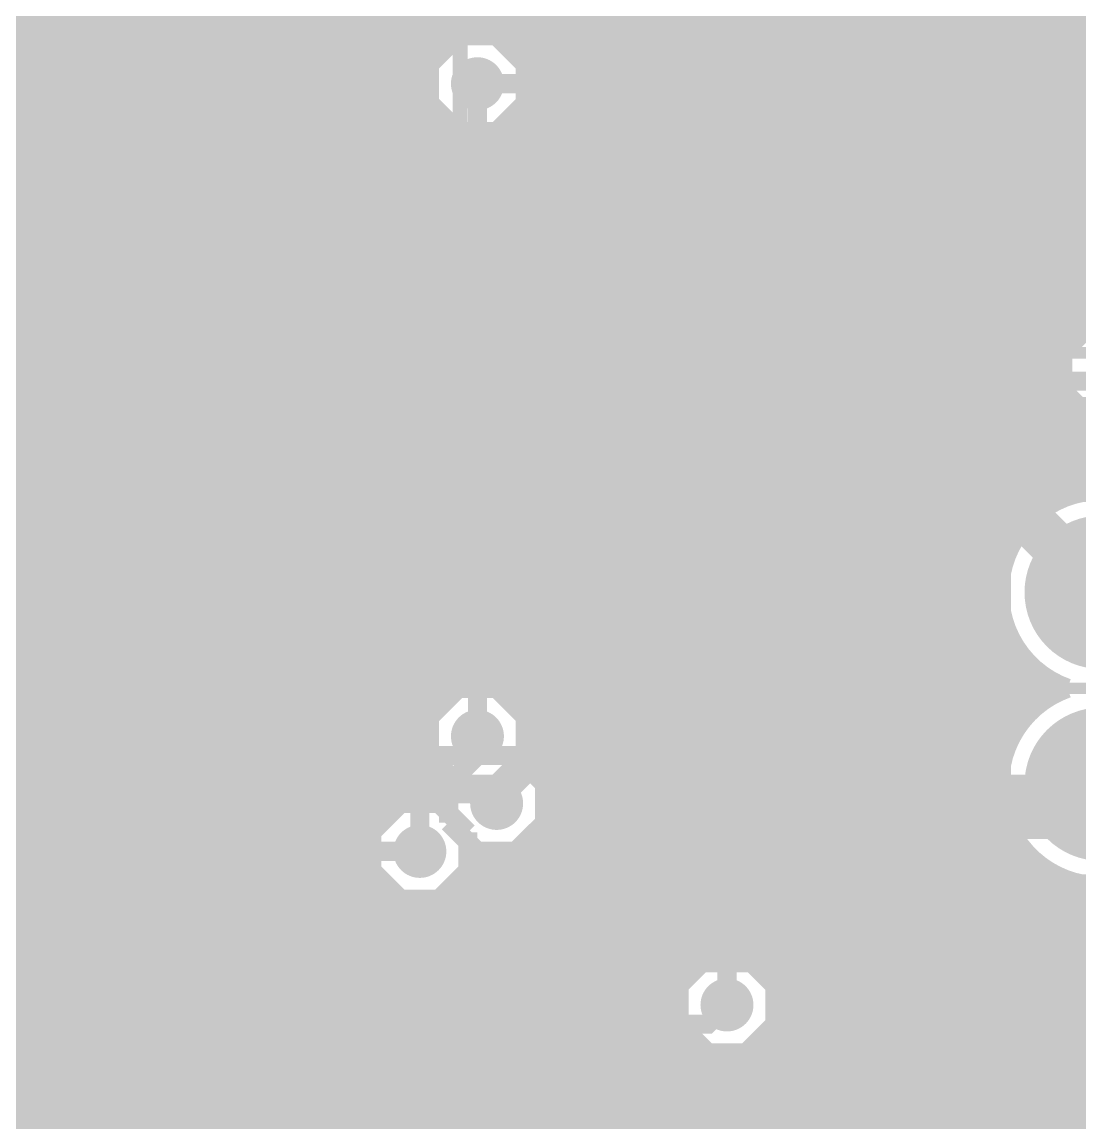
# Model space of a CAD drawing. Extents: x -5 to 208, y -5 to 206.
# Drawn here: x 101.29 to 115.29, y 150.46 to 165.03 of the extents above; entities that cross this region are included whole.
import ezdxf

# ---------------------------------------------------------------- set-up
doc = ezdxf.new("R2010")
doc.units = 0
doc.header["$MEASUREMENT"] = 0
doc.layers.get('0').update_dxf_attribs({"linetype": 'CONTINUOUS'})
for name, color, linetype in [('22-301-0_BOT', 7, 'CONTINUOUS'), ('22-301-0_DRD', 7, 'CONTINUOUS'), ('22-301-0_IN1', 1, 'CONTINUOUS'), ('22-301-0_IN2', 4, 'CONTINUOUS'), ('22-301-0_SMB', 3, 'CONTINUOUS'), ('22-301-0_SMT', 5, 'CONTINUOUS'), ('22-301-0_SPT', 10, 'CONTINUOUS'), ('22-301-0_SST', 14, 'CONTINUOUS'), ('22-301-0_TOP', 9, 'CONTINUOUS'), ('THRUHOLE_TAP', 13, 'CONTINUOUS')]:
    doc.layers.add(name, color=color, linetype=linetype)

# ---------------------------------------------------------------- blocks, each defined once
blk = doc.blocks.new('ROUND_2')
at = {"const_width": 1.016}
blk.add_lwpolyline([(-0.508, 0, 1), (0.508, 0, 1)], format="xyb", close=True, dxfattribs=at)
blk = doc.blocks.new('ROUND_66')
at = {"const_width": 0.35052}
blk.add_lwpolyline([(-0.17526, 0, 1), (0.17526, 0, 1)], format="xyb", close=True, dxfattribs=at)
blk = doc.blocks.new('ROUND_68')
at = {"const_width": 0.35052}
blk.add_lwpolyline([(-0.17526, 0, 1), (0.17526, 0, 1)], format="xyb", close=True, dxfattribs=at)
blk = doc.blocks.new('ROUND_69')
at = {"const_width": 0.35052}
blk.add_lwpolyline([(-0.17526, 0, 1), (0.17526, 0, 1)], format="xyb", close=True, dxfattribs=at)
blk = doc.blocks.new('RECTANGLE_4')
blk.add_solid([(0.63627, 0.51308), (0.63627, -0.51308), (-0.63627, 0.51308), (-0.63627, -0.51308)])
blk = doc.blocks.new('RECTANGLE_6')
blk.add_solid([(0.4826, 0.4064), (0.4826, -0.4064), (-0.4826, 0.4064), (-0.4826, -0.4064)])
blk = doc.blocks.new('RECTANGLE_10')
blk.add_solid([(0.9017, 0.508), (0.9017, -0.508), (-0.9017, 0.508), (-0.9017, -0.508)])
blk = doc.blocks.new('RECTANGLE_18')
blk.add_solid([(0.25019, 0.40005), (0.25019, -0.40005), (-0.25019, 0.40005), (-0.25019, -0.40005)])
blk = doc.blocks.new('RECTANGLE_25')
blk.add_solid([(1.5494, 1.14935), (1.5494, -1.14935), (-1.5494, 1.14935), (-1.5494, -1.14935)])
blk = doc.blocks.new('RECTANGLE_39')
blk.add_solid([(0.635, 0.508), (0.635, -0.508), (-0.635, 0.508), (-0.635, -0.508)])
blk = doc.blocks.new('RECTANGLE_46')
blk.add_solid([(0.29972, 0.65024), (0.29972, -0.65024), (-0.29972, 0.65024), (-0.29972, -0.65024)])
blk = doc.blocks.new('RECTANGLE_47')
blk.add_solid([(0.44958, 0.65024), (0.44958, -0.65024), (-0.44958, 0.65024), (-0.44958, -0.65024)])
blk = doc.blocks.new('ROUND_73')
at = {"const_width": 0.10033}
blk.add_lwpolyline([(-0.050164, 0, 1), (0.050164, 0, 1)], format="xyb", close=True, dxfattribs=at)
blk = doc.blocks.new('ROUND_79')
at = {"const_width": 0.54991}
blk.add_lwpolyline([(-0.274954, 0, 1), (0.274954, 0, 1)], format="xyb", close=True, dxfattribs=at)

msp = doc.modelspace()

# ---------------------------------------------------------------- linework, layer by layer
at = {"layer": '22-301-0_BOT', "const_width": 0.254}
for points in [[(107.569, 154.686), (108.331, 155.448), (108.331, 168.529), (107.823, 169.037), (107.315, 169.037), (106.807, 169.545), (106.807, 170.053), (107.061, 170.307), (107.061, 179.197)], [(110.617, 177.927), (110.617, 152.019)], [(111.379, 172.085), (111.379, 138.176), (110.998, 137.795)], [(108.585, 171.45), (108.839, 171.196), (108.839, 137.287), (108.585, 137.033)], [(106.807, 167.513), (106.553, 167.259), (106.553, 154.051)], [(113.411, 166.878), (113.665, 166.624), (113.665, 152.527), (113.411, 152.273), (113.411, 147.955), (113.665, 147.701), (113.665, 147.066), (113.157, 146.558), (113.157, 146.431)], [(107.315, 155.575), (107.315, 164.211)]]:
    msp.add_lwpolyline(points, dxfattribs=at)
at = {"layer": '22-301-0_DRD', "const_width": 0.254}
for points in [[(107.061, 164.846), (106.68, 164.465)], [(107.569, 164.846), (107.061, 164.846)], [(107.95, 164.465), (107.569, 164.846)], [(106.68, 164.465), (106.68, 163.957)], [(107.95, 163.957), (107.95, 164.465)], [(106.68, 163.957), (107.061, 163.576)], [(107.569, 163.576), (107.95, 163.957)], [(107.061, 163.576), (107.569, 163.576)], [(112.649, 161.671), (112.268, 161.29)], [(113.157, 161.671), (112.649, 161.671)], [(113.538, 161.29), (113.157, 161.671)], [(112.268, 161.29), (112.268, 160.782)], [(113.538, 160.782), (113.538, 161.29)], [(115.443, 161.036), (115.062, 160.655)], [(112.268, 160.782), (112.649, 160.401)], [(113.157, 160.401), (113.538, 160.782)], [(115.062, 160.655), (115.062, 160.147)], [(112.649, 160.401), (113.157, 160.401)], [(115.062, 160.147), (115.443, 159.766)], [(114.935, 158.115), (114.935, 156.845)], [(116.205, 158.115), (114.935, 158.115)], [(116.205, 158.115), (114.935, 156.845)], [(116.205, 156.845), (114.935, 158.115)], [(114.935, 156.845), (116.205, 156.845)], [(107.061, 156.21), (106.68, 155.829)], [(107.569, 156.21), (107.061, 156.21)], [(107.95, 155.829), (107.569, 156.21)], [(106.68, 155.829), (106.68, 155.321)], [(107.95, 155.321), (107.95, 155.829)], [(114.935, 155.575), (114.935, 154.305)], [(116.205, 155.575), (114.935, 155.575)], [(116.205, 155.575), (114.935, 154.305)], [(116.205, 154.305), (114.935, 155.575)], [(106.68, 155.321), (107.061, 154.94)], [(107.315, 155.321), (106.934, 154.94)], [(107.823, 155.321), (107.315, 155.321)], [(107.569, 154.94), (107.95, 155.321)], [(108.204, 154.94), (107.823, 155.321)], [(106.934, 154.94), (106.934, 154.432)], [(107.061, 154.94), (107.569, 154.94)], [(108.204, 154.432), (108.204, 154.94)], [(106.299, 154.686), (105.918, 154.305)], [(106.807, 154.686), (106.299, 154.686)], [(107.188, 154.305), (106.807, 154.686)], [(106.934, 154.432), (107.315, 154.051)], [(107.823, 154.051), (108.204, 154.432)], [(105.918, 154.305), (105.918, 153.797)], [(107.188, 153.797), (107.188, 154.305)], [(114.935, 154.305), (116.205, 154.305)], [(107.315, 154.051), (107.823, 154.051)], [(105.918, 153.797), (106.299, 153.416)], [(106.807, 153.416), (107.188, 153.797)], [(106.299, 153.416), (106.807, 153.416)], [(114.046, 152.908), (113.665, 152.527)], [(114.554, 152.908), (114.046, 152.908)], [(114.935, 152.527), (114.554, 152.908)], [(110.363, 152.654), (109.982, 152.273)], [(110.871, 152.654), (110.363, 152.654)], [(111.252, 152.273), (110.871, 152.654)], [(113.665, 152.527), (113.665, 152.019)], [(114.935, 152.019), (114.935, 152.527)], [(109.982, 152.273), (109.982, 151.765)], [(111.252, 151.765), (111.252, 152.273)], [(113.665, 152.019), (114.046, 151.638)], [(114.554, 151.638), (114.935, 152.019)], [(109.982, 151.765), (110.363, 151.384)], [(110.871, 151.384), (111.252, 151.765)], [(114.046, 151.638), (114.554, 151.638)], [(110.363, 151.384), (110.871, 151.384)]]:
    msp.add_lwpolyline(points, dxfattribs=at)
at = {"layer": '22-301-0_IN1', "const_width": 0.254}
for points in [[(101.346, 166.37), (101.346, 121.412)], [(101.5746, 166.37), (101.5746, 121.412)], [(101.8032, 166.37), (101.8032, 121.412)], [(102.0318, 166.37), (102.0318, 121.412)], [(102.2604, 166.37), (102.2604, 121.412)], [(102.489, 166.37), (102.489, 121.412)], [(102.7176, 166.37), (102.7176, 121.412)], [(102.9462, 166.37), (102.9462, 121.412)], [(103.1748, 166.37), (103.1748, 121.412)], [(103.4034, 166.37), (103.4034, 121.412)], [(103.632, 166.37), (103.632, 121.412)], [(103.8606, 166.37), (103.8606, 121.412)], [(104.0892, 166.37), (104.0892, 121.412)], [(104.3178, 166.37), (104.3178, 121.412)], [(104.5464, 166.37), (104.5464, 121.412)], [(104.775, 166.37), (104.775, 121.412)], [(105.0036, 166.37), (105.0036, 121.412)], [(105.2322, 166.37), (105.2322, 121.412)], [(105.4608, 166.37), (105.4608, 121.412)], [(105.6894, 166.37), (105.6894, 121.412)], [(105.918, 166.37), (105.918, 154.2923)], [(106.1466, 166.37), (106.1466, 154.59456)], [(106.3752, 166.37), (106.3752, 154.70632)], [(106.6038, 166.37), (106.6038, 154.72918)], [(106.8324, 166.37), (106.8324, 164.68852)], [(107.061, 166.37), (107.061, 164.84092)], [(107.2896, 166.37), (107.2896, 164.88918)], [(107.5182, 166.37), (107.5182, 164.8587)], [(107.7468, 166.37), (107.7468, 164.73678)], [(107.9754, 166.37), (107.9754, 164.37102)], [(108.204, 166.37), (108.204, 154.9273)], [(108.4326, 166.37), (108.4326, 137.69594)], [(108.6612, 166.37), (108.6612, 137.70864)], [(108.8898, 166.37), (108.8898, 137.64006)], [(109.1184, 166.37), (109.1184, 137.45464)], [(109.347, 166.37), (109.347, 121.412)], [(109.5756, 166.37), (109.5756, 121.412)], [(109.8042, 166.37), (109.8042, 121.412)], [(110.0328, 166.37), (110.0328, 152.36698)], [(110.2614, 166.37), (110.2614, 152.59812)], [(110.49, 166.37), (110.49, 152.68702)], [(110.7186, 166.37), (110.7186, 152.68956)], [(110.9472, 166.37), (110.9472, 152.61336)], [(111.1758, 166.37), (111.1758, 152.40508)], [(111.4044, 166.37), (111.4044, 138.33856)], [(111.633, 166.37), (111.633, 138.0363)], [(111.8616, 166.37), (111.8616, 130.5814)], [(112.0902, 166.37), (112.0902, 130.62204)], [(112.3188, 166.37), (112.3188, 130.62458)], [(112.5474, 166.37), (112.5474, 146.73072)], [(112.776, 166.37), (112.776, 146.99488)], [(113.0046, 166.3319), (113.0046, 147.09394)], [(113.919, 166.37), (113.919, 123.59894)], [(114.1476, 166.37), (114.1476, 123.5837)], [(114.3762, 166.37), (114.3762, 158.1023)], [(114.6048, 166.37), (114.6048, 158.41726)], [(114.8334, 166.37), (114.8334, 158.60522)], [(115.062, 166.37), (115.062, 160.6423)], [(115.2906, 166.37), (115.2906, 160.94456)], [(113.2332, 166.22014), (113.2332, 147.10664)], [(113.4618, 166.19982), (113.4618, 147.03806)], [(113.6904, 166.25824), (113.6904, 146.85264)], [(176.149, 165.0746), (93.71076, 165.0746)], [(107.07116, 164.846), (93.54312, 164.846)], [(176.149, 164.846), (107.5563, 164.846)], [(106.7689, 164.6174), (80.645, 164.6174)], [(176.149, 164.6174), (107.85856, 164.6174)], [(106.65714, 164.3888), (80.645, 164.3888)], [(176.149, 164.3888), (107.97032, 164.3888)], [(106.63682, 164.1602), (80.645, 164.1602)], [(203.23302, 164.1602), (107.99318, 164.1602)], [(107.9754, 164.04844), (107.9754, 155.73502)], [(106.69524, 163.9316), (80.645, 163.9316)], [(203.00188, 163.9316), (107.93476, 163.9316)], [(106.86288, 163.703), (80.645, 163.703)], [(106.8324, 163.73094), (106.8324, 156.05252)], [(107.7468, 163.68522), (107.7468, 156.10078)], [(202.91298, 163.703), (107.76712, 163.703)], [(107.061, 163.58108), (107.061, 156.20492)], [(107.2896, 163.53028), (107.2896, 156.25318)], [(107.5182, 163.56076), (107.5182, 156.2227)], [(202.9079, 163.4744), (80.645, 163.4744)], [(202.98664, 163.2458), (80.645, 163.2458)], [(203.19238, 163.0172), (80.645, 163.0172)], [(204.47, 162.7886), (80.645, 162.7886)], [(204.47, 162.56), (80.645, 162.56)], [(204.47, 162.3314), (80.645, 162.3314)], [(204.47, 162.1028), (80.645, 162.1028)], [(204.47, 161.8742), (80.645, 161.8742)], [(204.47, 161.6456), (80.645, 161.6456)], [(204.47, 161.417), (80.645, 161.417)], [(204.47, 161.1884), (80.645, 161.1884)], [(115.30838, 160.9598), (80.645, 160.9598)], [(115.10264, 160.7312), (80.645, 160.7312)], [(115.0239, 160.5026), (80.645, 160.5026)], [(115.02898, 160.274), (80.645, 160.274)], [(115.062, 160.15716), (115.062, 158.72714)], [(115.11788, 160.0454), (80.645, 160.0454)], [(115.34902, 159.8168), (80.645, 159.8168)], [(115.2906, 159.8549), (115.2906, 158.79572)], [(121.15038, 159.5882), (80.645, 159.5882)], [(204.47, 159.3596), (80.645, 159.3596)], [(204.47, 159.131), (91.1733, 159.131)], [(204.47, 158.9024), (91.47556, 158.9024)], [(114.9477, 158.6738), (91.58732, 158.6738)], [(114.6302, 158.4452), (91.61018, 158.4452)], [(114.44224, 158.2166), (91.55176, 158.2166)], [(114.32286, 157.988), (91.38412, 157.988)], [(114.25174, 157.7594), (80.645, 157.7594)], [(114.2238, 157.5308), (80.645, 157.5308)], [(114.23396, 157.3022), (98.51898, 157.3022)], [(114.2873, 157.0736), (98.75012, 157.0736)], [(114.38382, 156.845), (98.83902, 156.845)], [(114.3762, 156.8577), (114.3762, 155.5623)], [(114.53622, 156.6164), (98.84156, 156.6164)], [(114.6048, 156.5402), (114.6048, 155.87726)], [(114.7826, 156.3878), (98.76536, 156.3878)], [(114.8334, 156.35224), (114.8334, 156.06522)], [(115.062, 156.23286), (115.062, 156.18714)], [(106.96702, 156.1592), (98.55708, 156.1592)], [(114.9985, 156.1592), (107.66298, 156.1592)], [(106.73588, 155.9306), (96.80702, 155.9306)], [(114.65814, 155.9306), (107.89412, 155.9306)], [(106.64698, 155.702), (80.645, 155.702)], [(114.46002, 155.702), (107.98302, 155.702)], [(106.6419, 155.4734), (80.645, 155.4734)], [(107.9754, 155.41244), (107.9754, 155.22956)], [(114.33302, 155.4734), (107.98556, 155.4734)], [(106.72064, 155.2448), (80.645, 155.2448)], [(114.25936, 155.2448), (107.95508, 155.2448)], [(106.8324, 155.09494), (106.8324, 154.67076)], [(106.92638, 155.0162), (80.645, 155.0162)], [(114.22634, 155.0162), (108.16336, 155.0162)], [(106.8959, 154.7876), (80.645, 154.7876)], [(114.23142, 154.7876), (108.23956, 154.7876)], [(106.88828, 154.686), (106.88982, 154.64021)], [(106.10088, 154.559), (80.645, 154.559)], [(114.27968, 154.559), (108.23702, 154.559)], [(105.93324, 154.3304), (80.645, 154.3304)], [(114.36858, 154.3304), (108.14812, 154.3304)], [(108.204, 154.44216), (108.204, 137.59688)], [(114.3762, 154.3177), (114.3762, 123.5202)], [(105.87482, 154.1018), (80.645, 154.1018)], [(107.23372, 154.051), (107.23218, 154.09679)], [(107.2896, 154.06624), (107.2896, 121.412)], [(114.5159, 154.1018), (107.91698, 154.1018)], [(107.9754, 154.1399), (107.9754, 137.33272)], [(107.5182, 154.00782), (107.5182, 121.412)], [(107.7468, 154.02814), (107.7468, 121.412)], [(114.6048, 154.0002), (114.6048, 130.03784)], [(105.89514, 153.8732), (80.645, 153.8732)], [(105.918, 153.80716), (105.918, 121.412)], [(114.74958, 153.8732), (107.20832, 153.8732)], [(114.8334, 153.81224), (114.8334, 130.29692)], [(106.0069, 153.6446), (80.645, 153.6446)], [(107.061, 153.59888), (107.061, 121.412)], [(115.20424, 153.6446), (107.09656, 153.6446)], [(115.062, 153.69286), (115.062, 130.45948)], [(115.2906, 153.62174), (115.2906, 130.56108)], [(106.1466, 153.5049), (106.1466, 121.412)], [(106.30916, 153.416), (80.645, 153.416)], [(106.3752, 153.39314), (106.3752, 121.412)], [(106.6038, 153.37282), (106.6038, 121.412)], [(204.47, 153.416), (106.7943, 153.416)], [(106.8324, 153.43124), (106.8324, 121.412)], [(204.47, 153.1874), (80.645, 153.1874)], [(204.47, 152.9588), (80.645, 152.9588)], [(204.47, 152.7302), (80.645, 152.7302)], [(110.13694, 152.5016), (80.645, 152.5016)], [(204.47, 152.5016), (111.09452, 152.5016)], [(109.98708, 152.273), (80.645, 152.273)], [(204.47, 152.273), (111.24692, 152.273)], [(109.93628, 152.0444), (80.645, 152.0444)], [(204.47, 152.0444), (111.29518, 152.0444)], [(109.96676, 151.8158), (80.645, 151.8158)], [(204.47, 151.8158), (111.2647, 151.8158)], [(110.09122, 151.5872), (80.645, 151.5872)], [(110.0328, 151.67102), (110.0328, 148.55698)], [(204.47, 151.5872), (111.14278, 151.5872)], [(111.1758, 151.63038), (111.1758, 148.59508)], [(110.2614, 151.43988), (110.2614, 148.78812)], [(110.9472, 151.42464), (110.9472, 148.80336)], [(110.45444, 151.3586), (96.69272, 151.3586)], [(110.49, 151.35098), (110.49, 148.87702)], [(110.7186, 151.3459), (110.7186, 148.87956)], [(204.47, 151.3586), (110.77702, 151.3586)], [(204.47, 151.13), (96.95688, 151.13)], [(204.47, 150.9014), (97.05594, 150.9014)], [(204.47, 150.6728), (97.06864, 150.6728)], [(204.47, 150.4442), (97.00006, 150.4442)]]:
    msp.add_lwpolyline(points, dxfattribs=at)
for points in [[(107.315, 164.89172, 0.4142136), (106.63428, 164.211)], [(107.99572, 164.211, 0.4142136), (107.315, 164.89172)], [(106.63428, 164.211, 0.4142136), (107.315, 163.53028)], [(107.315, 163.53028, 0.4142136), (107.99572, 164.211)], [(115.697, 161.08172, 0.4142136), (115.01628, 160.401)], [(115.01628, 160.401, 0.4142136), (115.697, 159.72028)], [(115.57, 158.8262, 0.4142136), (114.2238, 157.48)], [(114.2238, 157.48, 0.3182174), (115.12296, 156.21)], [(107.315, 156.25572, 0.4142136), (106.63428, 155.575)], [(107.99572, 155.575, 0.4142136), (107.315, 156.25572)], [(115.12296, 156.21, 0.3182175), (114.2238, 154.94)], [(106.63428, 155.575, 0.262078), (106.96179, 154.99309)], [(107.92206, 155.26766, 0.1177031), (107.99543, 155.575)], [(108.24972, 154.686, 0.2620783), (107.92221, 155.26791)], [(106.96194, 154.99334, 0.1177031), (106.88857, 154.686)], [(114.2238, 154.94, 0.4142136), (115.57, 153.5938)], [(106.553, 154.73172, 0.4142136), (105.87228, 154.051)], [(106.89082, 154.64028, 0.130874), (106.553, 154.73024)], [(107.569, 154.00528, 0.4142136), (108.24972, 154.686)], [(105.87228, 154.051, 0.4142136), (106.553, 153.37028)], [(106.553, 153.37028, 0.4142136), (107.23372, 154.051)], [(107.23118, 154.09672, 0.130874), (107.569, 154.00676)], [(110.617, 152.69972, 0.4142136), (109.93628, 152.019)], [(111.29772, 152.019, 0.4142136), (110.617, 152.69972)], [(109.93628, 152.019, 0.4142136), (110.617, 151.33828)], [(110.617, 151.33828, 0.4142136), (111.29772, 152.019)]]:
    msp.add_lwpolyline(points, format="xyb", dxfattribs=at)
at = {"layer": '22-301-0_IN2', "const_width": 0.254}
for points in [[(192.405, 165.735), (192.405, 165.862), (190.881, 167.386), (166.37, 167.386), (164.211, 165.227), (114.427, 165.227), (114.173, 164.973), (93.98, 164.973), (89.789, 160.782), (72.39, 160.782), (70.231, 158.623), (70.231, 153.797), (70.739, 153.289), (72.898, 153.289), (73.279, 153.67)], [(107.315, 164.211), (114.173, 164.211), (114.681, 164.719), (164.465, 164.719), (166.37, 166.624), (168.402, 166.624)], [(106.67492, 164.4396), (94.09176, 164.4396)], [(106.70794, 164.5158), (94.16796, 164.5158)], [(101.346, 164.5158), (101.346, 160.7312)], [(101.5746, 164.5158), (101.5746, 160.7312)], [(101.8032, 164.5158), (101.8032, 160.7312)], [(102.0318, 164.5158), (102.0318, 160.7312)], [(102.2604, 164.5158), (102.2604, 160.7312)], [(102.489, 164.5158), (102.489, 160.7312)], [(102.7176, 164.5158), (102.7176, 160.7312)], [(102.9462, 164.5158), (102.9462, 160.7312)], [(103.1748, 164.5158), (103.1748, 160.7312)], [(103.4034, 164.5158), (103.4034, 160.7312)], [(103.632, 164.5158), (103.632, 160.7312)], [(103.8606, 164.5158), (103.8606, 160.7312)], [(104.0892, 164.5158), (104.0892, 160.7312)], [(104.3178, 164.5158), (104.3178, 160.7312)], [(104.5464, 164.5158), (104.5464, 160.7312)], [(104.775, 164.5158), (104.775, 160.7312)], [(105.0036, 164.5158), (105.0036, 160.7312)], [(105.2322, 164.5158), (105.2322, 160.7312)], [(105.4608, 164.5158), (105.4608, 160.7312)], [(105.6894, 164.5158), (105.6894, 160.7312)], [(105.918, 164.5158), (105.918, 160.7312)], [(106.1466, 164.5158), (106.1466, 160.7312)], [(106.3752, 164.5158), (106.3752, 160.7312)], [(106.6038, 164.5158), (106.6038, 160.7312)], [(114.86896, 164.2618), (114.50066, 163.89096)], [(164.465, 164.2618), (114.86896, 164.2618)], [(115.062, 164.2618), (115.062, 160.7312)], [(115.2906, 164.2618), (115.2906, 160.94456)], [(106.63428, 164.211), (93.86316, 164.211)], [(203.33716, 164.211), (114.81816, 164.211)], [(114.8334, 164.2237), (114.8334, 160.7312)], [(106.67492, 163.9824), (93.63456, 163.9824)], [(203.0349, 163.9824), (114.58956, 163.9824)], [(114.6048, 163.9951), (114.6048, 160.7312)], [(114.3762, 163.80206), (114.3762, 160.7312)], [(106.81208, 163.7538), (93.40596, 163.7538)], [(106.8324, 163.73094), (106.8324, 160.7312)], [(107.7468, 163.68522), (107.7468, 160.7312)], [(114.173, 163.7538), (107.81792, 163.7538)], [(107.9754, 163.7538), (107.9754, 160.7312)], [(108.204, 163.7538), (108.204, 160.7312)], [(108.4326, 163.7538), (108.4326, 160.7312)], [(108.6612, 163.7538), (108.6612, 160.7312)], [(108.8898, 163.7538), (108.8898, 160.7312)], [(109.1184, 163.7538), (109.1184, 160.7312)], [(109.347, 163.7538), (109.347, 160.7312)], [(109.5756, 163.7538), (109.5756, 160.7312)], [(109.8042, 163.7538), (109.8042, 160.7312)], [(110.0328, 163.7538), (110.0328, 160.7312)], [(110.2614, 163.7538), (110.2614, 160.7312)], [(110.49, 163.7538), (110.49, 160.7312)], [(110.7186, 163.7538), (110.7186, 160.7312)], [(110.9472, 163.7538), (110.9472, 160.7312)], [(111.1758, 163.7538), (111.1758, 160.7312)], [(111.4044, 163.7538), (111.4044, 160.7312)], [(111.633, 163.7538), (111.633, 160.7312)], [(111.8616, 163.7538), (111.8616, 160.7312)], [(112.0902, 163.7538), (112.0902, 160.7312)], [(112.3188, 163.7538), (112.3188, 160.7312)], [(112.5474, 163.7538), (112.5474, 160.7312)], [(112.776, 163.7538), (112.776, 160.7312)], [(113.0046, 163.7538), (113.0046, 160.7312)], [(113.2332, 163.7538), (113.2332, 160.7312)], [(113.4618, 163.7538), (113.4618, 160.7312)], [(113.6904, 163.7538), (113.6904, 160.7312)], [(113.919, 163.7538), (113.919, 160.7312)], [(114.1476, 163.7538), (114.1476, 160.7312)], [(202.92314, 163.7538), (114.173, 163.7538)], [(202.90282, 163.5252), (93.17736, 163.5252)], [(107.061, 163.58108), (107.061, 160.7312)], [(107.2896, 163.53028), (107.2896, 160.7312)], [(107.5182, 163.56076), (107.5182, 160.7312)], [(202.96124, 163.2966), (92.94876, 163.2966)], [(203.12888, 163.068), (92.72016, 163.068)], [(204.47, 162.8394), (92.49156, 162.8394)], [(204.47, 162.6108), (92.26296, 162.6108)], [(204.47, 162.3822), (92.03436, 162.3822)], [(204.47, 162.1536), (91.80576, 162.1536)], [(204.47, 161.925), (91.57716, 161.925)], [(204.47, 161.6964), (91.34856, 161.6964)], [(204.47, 161.4678), (91.11996, 161.4678)], [(204.47, 161.2392), (90.97264, 161.2392)], [(115.39474, 161.0106), (90.75928, 161.0106)], [(115.13312, 160.782), (90.43416, 160.782)], [(115.10264, 160.7312), (90.38336, 160.7312)], [(71.882, 157.861), (72.009, 157.861), (74.422, 160.274), (115.57, 160.274), (115.697, 160.401)], [(121.539, 160.147), (121.031, 159.639), (74.676, 159.639), (71.755, 156.718), (71.755, 154.559)], [(121.031, 159.1818), (80.645, 159.1818)], [(101.346, 159.1818), (101.346, 155.7782)], [(101.5746, 159.1818), (101.5746, 155.7782)], [(101.8032, 159.1818), (101.8032, 155.7782)], [(102.0318, 159.1818), (102.0318, 155.7782)], [(102.2604, 159.1818), (102.2604, 155.7782)], [(102.489, 159.1818), (102.489, 155.7782)], [(102.7176, 159.1818), (102.7176, 155.7782)], [(102.9462, 159.1818), (102.9462, 155.7782)], [(103.1748, 159.1818), (103.1748, 155.7782)], [(103.4034, 159.1818), (103.4034, 155.7782)], [(103.632, 159.1818), (103.632, 155.7782)], [(103.8606, 159.1818), (103.8606, 155.7782)], [(104.0892, 159.1818), (104.0892, 155.7782)], [(104.3178, 159.1818), (104.3178, 155.7782)], [(104.5464, 159.1818), (104.5464, 155.7782)], [(104.775, 159.1818), (104.775, 155.7782)], [(105.0036, 159.1818), (105.0036, 155.7782)], [(105.2322, 159.1818), (105.2322, 155.7782)], [(105.4608, 159.1818), (105.4608, 155.7782)], [(105.6894, 159.1818), (105.6894, 155.7782)], [(105.918, 159.1818), (105.918, 155.7782)], [(106.1466, 159.1818), (106.1466, 155.7782)], [(106.3752, 159.1818), (106.3752, 155.7782)], [(106.6038, 159.1818), (106.6038, 155.7782)], [(106.8324, 159.1818), (106.8324, 156.05252)], [(107.061, 159.1818), (107.061, 156.20492)], [(107.2896, 159.1818), (107.2896, 156.25318)], [(107.5182, 159.1818), (107.5182, 156.2227)], [(107.7468, 159.1818), (107.7468, 156.10078)], [(107.9754, 159.1818), (107.9754, 155.73502)], [(108.204, 159.1818), (108.204, 154.9273)], [(108.4326, 159.1818), (108.4326, 152.7302)], [(108.6612, 159.1818), (108.6612, 152.7302)], [(108.8898, 159.1818), (108.8898, 152.7302)], [(109.1184, 159.1818), (109.1184, 152.7302)], [(109.347, 159.1818), (109.347, 152.7302)], [(109.5756, 159.1818), (109.5756, 152.7302)], [(109.8042, 159.1818), (109.8042, 152.86736)], [(110.0328, 159.1818), (110.0328, 153.09596)], [(110.2614, 159.1818), (110.2614, 153.32456)], [(110.49, 159.1818), (110.49, 153.55316)], [(110.7186, 159.1818), (110.7186, 153.78176)], [(110.9472, 159.1818), (110.9472, 154.01036)], [(111.1758, 159.1818), (111.1758, 154.23896)], [(111.4044, 159.1818), (111.4044, 154.46756)], [(111.633, 159.1818), (111.633, 154.69616)], [(111.8616, 159.1818), (111.8616, 154.92476)], [(112.0902, 159.1818), (112.0902, 155.15336)], [(112.3188, 159.1818), (112.3188, 155.34894)], [(112.5474, 159.1818), (112.5474, 155.3972)], [(112.776, 159.1818), (112.776, 155.3972)], [(113.0046, 159.1818), (113.0046, 155.3972)], [(113.2332, 159.1818), (113.2332, 155.3972)], [(113.4618, 159.1818), (113.4618, 155.3972)], [(113.6904, 159.1818), (113.6904, 155.3972)], [(113.919, 159.1818), (113.919, 155.3972)], [(114.1476, 159.1818), (114.1476, 155.3972)], [(114.3762, 159.1818), (114.3762, 158.1023)], [(114.6048, 159.1818), (114.6048, 158.41726)], [(114.8334, 159.1818), (114.8334, 158.60522)], [(115.062, 159.1818), (115.062, 158.72714)], [(115.2906, 159.1818), (115.2906, 158.79572)], [(204.47, 158.9532), (91.43492, 158.9532)], [(115.05692, 158.7246), (91.57208, 158.7246)], [(114.68608, 158.496), (91.61272, 158.496)], [(114.4778, 158.2674), (91.57208, 158.2674)], [(114.34572, 158.0388), (91.43492, 158.0388)], [(114.26444, 157.8102), (80.645, 157.8102)], [(114.22634, 157.5816), (97.95256, 157.5816)], [(114.22888, 157.353), (98.4123, 157.353)], [(114.27206, 157.1244), (98.71456, 157.1244)], [(114.35588, 156.8958), (98.82632, 156.8958)], [(114.3762, 156.8577), (114.3762, 155.5623)], [(114.49558, 156.6672), (98.84918, 156.6672)], [(114.6048, 156.5402), (114.6048, 155.87726)], [(114.71656, 156.4386), (98.79076, 156.4386)], [(114.8334, 156.35224), (114.8334, 156.06522)], [(115.062, 156.23286), (115.062, 156.18714)], [(107.07116, 156.21), (98.62312, 156.21)], [(115.12296, 156.21), (107.5563, 156.21)], [(106.7689, 155.9814), (96.94672, 155.9814)], [(114.71656, 155.9814), (107.85856, 155.9814)], [(106.66476, 155.7782), (80.645, 155.7782)], [(114.49558, 155.7528), (107.97032, 155.7528)], [(79.502, 155.194), (79.629, 155.321), (107.061, 155.321), (107.315, 155.575)], [(114.35588, 155.5242), (107.99318, 155.5242)], [(107.9754, 155.41244), (107.9754, 155.22956)], [(114.30254, 155.3972), (112.522, 155.3972)], [(112.23498, 155.2956), (107.93476, 155.2956)], [(112.19942, 155.26258), (109.6645, 152.7302)], [(112.0013, 155.067), (108.13288, 155.067)], [(96.393, 150.749), (97.917, 152.273), (109.855, 152.273), (112.522, 154.94), (115.57, 154.94)], [(70.993, 154.051), (71.247, 153.797), (72.39, 153.797), (73.025, 154.432), (73.66, 154.432), (74.295, 153.797), (79.121, 153.797), (80.137, 154.813), (107.442, 154.813), (107.569, 154.686)], [(111.7727, 154.8384), (108.23194, 154.8384)], [(111.5441, 154.6098), (108.24464, 154.6098)], [(112.70996, 154.4828), (110.87608, 152.64638)], [(114.30254, 154.4828), (112.70996, 154.4828)], [(112.776, 154.4828), (112.776, 150.6982)], [(113.0046, 154.4828), (113.0046, 150.6982)], [(113.2332, 154.4828), (113.2332, 150.6982)], [(113.4618, 154.4828), (113.4618, 150.6982)], [(113.6904, 154.4828), (113.6904, 150.6982)], [(113.919, 154.4828), (113.919, 150.6982)], [(114.1476, 154.4828), (114.1476, 150.6982)], [(111.3155, 154.3812), (108.17606, 154.3812)], [(108.204, 154.44216), (108.204, 152.7302)], [(114.34572, 154.3812), (112.60836, 154.3812)], [(112.5474, 154.3177), (112.5474, 150.6982)], [(114.3762, 154.3177), (114.3762, 150.6982)], [(106.553, 154.051), (80.137, 154.051), (78.359, 152.273), (68.961, 152.273)], [(107.23372, 154.051), (107.23218, 154.09679)], [(107.2896, 154.06624), (107.2896, 152.7302)], [(107.9754, 154.1399), (107.9754, 152.7302)], [(111.0869, 154.1526), (107.99064, 154.1526)], [(112.3188, 154.0891), (112.3188, 150.6982)], [(114.4778, 154.1526), (112.37976, 154.1526)], [(110.8583, 153.924), (107.22102, 153.924)], [(107.5182, 154.00782), (107.5182, 152.7302)], [(107.7468, 154.02814), (107.7468, 152.7302)], [(114.68608, 153.924), (112.15116, 153.924)], [(114.6048, 154.0002), (114.6048, 150.6982)], [(112.0902, 153.8605), (112.0902, 150.6982)], [(114.8334, 153.81224), (114.8334, 150.6982)], [(107.061, 153.59888), (107.061, 152.7302)], [(110.6297, 153.6954), (107.13212, 153.6954)], [(111.8616, 153.6319), (111.8616, 150.6982)], [(115.05692, 153.6954), (111.92256, 153.6954)], [(115.062, 153.69286), (115.062, 150.6982)], [(115.2906, 153.62174), (115.2906, 150.6982)], [(106.05008, 153.5938), (80.645, 153.5938)], [(106.20502, 153.4668), (80.645, 153.4668)], [(101.346, 153.5938), (101.346, 152.7302)], [(101.5746, 153.5938), (101.5746, 152.7302)], [(101.8032, 153.5938), (101.8032, 152.7302)], [(102.0318, 153.5938), (102.0318, 152.7302)], [(102.2604, 153.5938), (102.2604, 152.7302)], [(102.489, 153.5938), (102.489, 152.7302)], [(102.7176, 153.5938), (102.7176, 152.7302)], [(102.9462, 153.5938), (102.9462, 152.7302)], [(103.1748, 153.5938), (103.1748, 152.7302)], [(103.4034, 153.5938), (103.4034, 152.7302)], [(103.632, 153.5938), (103.632, 152.7302)], [(103.8606, 153.5938), (103.8606, 152.7302)], [(104.0892, 153.5938), (104.0892, 152.7302)], [(104.3178, 153.5938), (104.3178, 152.7302)], [(104.5464, 153.5938), (104.5464, 152.7302)], [(104.775, 153.5938), (104.775, 152.7302)], [(105.0036, 153.5938), (105.0036, 152.7302)], [(105.2322, 153.5938), (105.2322, 152.7302)], [(105.4608, 153.5938), (105.4608, 152.7302)], [(105.6894, 153.5938), (105.6894, 152.7302)], [(105.918, 153.5938), (105.918, 152.7302)], [(106.1466, 153.5049), (106.1466, 152.7302)], [(110.4011, 153.4668), (106.90098, 153.4668)], [(204.47, 153.4668), (111.69396, 153.4668)], [(106.3752, 153.39314), (106.3752, 152.7302)], [(106.6038, 153.37282), (106.6038, 152.7302)], [(106.8324, 153.43124), (106.8324, 152.7302)], [(111.633, 153.4033), (111.633, 150.6982)], [(110.1725, 153.2382), (80.645, 153.2382)], [(111.4044, 153.1747), (111.4044, 150.6982)], [(204.47, 153.2382), (111.46536, 153.2382)], [(109.9439, 153.0096), (80.645, 153.0096)], [(111.1758, 152.9461), (111.1758, 152.40508)], [(204.47, 153.0096), (111.23676, 153.0096)], [(109.7153, 152.781), (80.645, 152.781)], [(109.6645, 152.7302), (97.917, 152.7302)], [(204.47, 152.781), (111.00816, 152.781)], [(110.9472, 152.7175), (110.9472, 152.61336)], [(204.47, 152.5524), (111.03864, 152.5524)], [(204.47, 152.3238), (111.22406, 152.3238)], [(110.617, 152.019), (110.363, 151.765), (98.679, 151.765), (96.901, 149.987), (92.837, 149.987), (92.583, 150.241), (66.675, 150.241)], [(204.47, 152.0952), (111.29264, 152.0952)], [(204.47, 151.8666), (111.27994, 151.8666)], [(111.1758, 151.63038), (111.1758, 150.6982)], [(204.47, 151.638), (111.18088, 151.638)], [(204.47, 151.4094), (110.91672, 151.4094)], [(110.9472, 151.42464), (110.9472, 150.6982)], [(110.363, 151.3078), (98.86696, 151.3078)], [(101.346, 151.3078), (101.346, 150.6982)], [(101.5746, 151.3078), (101.5746, 150.6982)], [(101.8032, 151.3078), (101.8032, 150.6982)], [(102.0318, 151.3078), (102.0318, 150.6982)], [(102.2604, 151.3078), (102.2604, 150.6982)], [(102.489, 151.3078), (102.489, 150.6982)], [(102.7176, 151.3078), (102.7176, 150.6982)], [(102.9462, 151.3078), (102.9462, 150.6982)], [(103.1748, 151.3078), (103.1748, 150.6982)], [(103.4034, 151.3078), (103.4034, 150.6982)], [(103.632, 151.3078), (103.632, 150.6982)], [(103.8606, 151.3078), (103.8606, 150.6982)], [(104.0892, 151.3078), (104.0892, 150.6982)], [(104.3178, 151.3078), (104.3178, 150.6982)], [(104.5464, 151.3078), (104.5464, 150.6982)], [(104.775, 151.3078), (104.775, 150.6982)], [(105.0036, 151.3078), (105.0036, 150.6982)], [(105.2322, 151.3078), (105.2322, 150.6982)], [(105.4608, 151.3078), (105.4608, 150.6982)], [(105.6894, 151.3078), (105.6894, 150.6982)], [(105.918, 151.3078), (105.918, 150.6982)], [(106.1466, 151.3078), (106.1466, 150.6982)], [(106.3752, 151.3078), (106.3752, 150.6982)], [(106.6038, 151.3078), (106.6038, 150.6982)], [(106.8324, 151.3078), (106.8324, 150.6982)], [(107.061, 151.3078), (107.061, 150.6982)], [(107.2896, 151.3078), (107.2896, 150.6982)], [(107.5182, 151.3078), (107.5182, 150.6982)], [(107.7468, 151.3078), (107.7468, 150.6982)], [(107.9754, 151.3078), (107.9754, 150.6982)], [(108.204, 151.3078), (108.204, 150.6982)], [(108.4326, 151.3078), (108.4326, 150.6982)], [(108.6612, 151.3078), (108.6612, 150.6982)], [(108.8898, 151.3078), (108.8898, 150.6982)], [(109.1184, 151.3078), (109.1184, 150.6982)], [(109.347, 151.3078), (109.347, 150.6982)], [(109.5756, 151.3078), (109.5756, 150.6982)], [(109.8042, 151.3078), (109.8042, 150.6982)], [(110.0328, 151.3078), (110.0328, 150.6982)], [(110.2614, 151.3078), (110.2614, 150.6982)], [(110.49, 151.32558), (110.49, 150.6982)], [(110.7186, 151.3459), (110.7186, 150.6982)], [(204.47, 151.1808), (98.73996, 151.1808)], [(204.47, 150.9522), (98.51136, 150.9522)], [(204.47, 150.7236), (98.28276, 150.7236)], [(117.729, 150.6982), (98.425, 150.6982)]]:
    msp.add_lwpolyline(points, dxfattribs=at)
for points in [[(106.70794, 164.5158, 0.1168576), (106.63572, 164.211)], [(106.63428, 164.211, 0.4142136), (107.315, 163.53028)], [(114.173, 163.7538, 0.1989116), (114.49629, 163.88771)], [(107.315, 163.53028, 0.2113081), (107.81869, 163.7531)], [(115.697, 161.08172, 0.2723761), (115.10264, 160.7312)], [(115.57, 158.8262, 0.4142136), (114.2238, 157.48)], [(114.2238, 157.48, 0.3182174), (115.12296, 156.21)], [(107.315, 156.25572, 0.3280384), (106.66476, 155.7782)], [(107.99572, 155.575, 0.4142136), (107.315, 156.25572)], [(115.12296, 156.21, 0.2252339), (114.30349, 155.39685)], [(107.92206, 155.26766, 0.1177031), (107.99543, 155.575)], [(112.522, 155.3972, 0.1989132), (112.19871, 155.26329)], [(112.522, 155.3972, 0.1989132), (112.19871, 155.26329)], [(108.24972, 154.686, 0.2620783), (107.92221, 155.26791)], [(107.569, 154.00528, 0.4142136), (108.24972, 154.686)], [(114.30254, 154.4828, 0.3160889), (115.57, 153.5938)], [(106.553, 153.37028, 0.4142136), (107.23372, 154.051)], [(107.23118, 154.09672, 0.130874), (107.569, 154.00676)], [(106.05008, 153.5938, 0.2113087), (106.553, 153.37132)], [(111.29772, 152.019, 0.3036415), (110.87608, 152.64638)], [(110.617, 151.33828, 0.4142136), (111.29772, 152.019)], [(110.363, 151.3078, 0.1000969), (110.54065, 151.34372)], [(110.363, 151.3078, 0.1000969), (110.54065, 151.34372)], [(110.5408, 151.34336, 0.0280842), (110.617, 151.33908)]]:
    msp.add_lwpolyline(points, format="xyb", dxfattribs=at)
at = {"layer": '22-301-0_SST'}
for points, const_width in [([(102.0064, 162.179), (102.0064, 165.989), (105.029, 165.989), (105.029, 161.6456), (102.5398, 161.6456), (102.0064, 162.179)], 0.20066), ([(107.0864, 162.179), (107.0864, 165.989), (110.109, 165.989), (110.109, 161.6456), (107.6198, 161.6456), (107.0864, 162.179)], 0.20066), ([(114.93246, 165.53434), (114.83086, 165.63594), (110.93196, 165.63594), (110.93196, 162.03168), (115.12804, 162.03168), (115.12804, 165.3286), (114.93246, 165.53434)], 0.1524), ([(111.03102, 165.02888), (115.12804, 165.02888)], 0.1524), ([(106.77144, 164.51326), (105.92562, 164.51326), (105.75544, 164.57422), (105.75544, 164.92982), (105.92562, 164.98824), (106.77144, 164.98824)], 0.1524), ([(114.57686, 164.7571), (114.57686, 164.43198)], 0.1524), ([(114.71402, 164.76472), (114.71402, 164.42436)], 0.1524), ([(114.82578, 164.65296), (114.48542, 164.65296)], 0.1524), ([(114.81816, 164.5158), (114.49304, 164.5158)], 0.1524), ([(106.26344, 164.09162), (106.26344, 163.73602), (106.09326, 163.67506), (105.92562, 163.67506), (105.75544, 163.73602), (105.75544, 164.09162), (105.92562, 164.15004), (106.09326, 164.15004), (106.77144, 163.91382)], 0.1524), ([(105.92562, 163.31184), (105.75544, 163.19246), (105.75544, 162.95624), (105.92562, 162.83686), (106.09326, 162.83686), (106.43362, 163.07562), (106.77144, 162.83686), (106.77144, 163.31184)], 0.1524), ([(105.35666, 160.98266), (106.37266, 160.98266), (106.37266, 160.51022)], 0.1524), ([(105.86466, 160.62706), (105.86466, 160.98266)], 0.1524), ([(115.29314, 161.00552), (115.12296, 161.00552), (114.95278, 160.9471), (114.95278, 160.71088), (115.12296, 160.64992), (115.96878, 160.64992)], 0.1524), ([(101.92512, 160.65246), (101.92512, 160.32734)], 0.1524), ([(102.06228, 160.66008), (102.06228, 160.31972)], 0.1524), ([(107.00512, 160.65246), (107.00512, 160.32734)], 0.1524), ([(107.14228, 160.66008), (107.14228, 160.31972)], 0.1524), ([(102.17404, 160.54832), (101.83368, 160.54832)], 0.1524), ([(107.25404, 160.54832), (106.91368, 160.54832)], 0.1524), ([(102.16642, 160.41116), (101.8413, 160.41116)], 0.1524), ([(107.24642, 160.41116), (106.9213, 160.41116)], 0.1524), ([(111.56696, 159.1818), (111.56696, 160.1978), (111.45012, 160.02762)], 0.1524), ([(105.86466, 160.14446), (105.86466, 159.78886), (106.03484, 159.67202), (106.20248, 159.67202), (106.37266, 159.78886), (106.37266, 160.14446), (105.35666, 160.14446)], 0.1524), ([(110.49254, 159.6898), (110.84814, 159.6898), (110.96752, 159.85744), (110.96752, 160.02762), (110.84814, 160.1978), (110.49254, 160.1978), (110.49254, 159.1818)], 0.1524), ([(112.11052, 159.6898), (112.46612, 159.6898), (112.52454, 159.51962), (112.52454, 159.34944), (112.46612, 159.1818), (112.11052, 159.1818), (112.04956, 159.34944), (112.04956, 159.51962), (112.28832, 160.1978)], 0.1524), ([(113.00714, 159.1818), (113.36274, 160.1978), (112.88776, 160.1978)], 0.1524), ([(114.95278, 159.87268), (114.95278, 160.1089)], 0.1524), ([(114.95278, 159.98952), (115.96878, 159.98952), (115.80114, 160.1089)], 0.1524), ([(100.87864, 159.44088), (101.23424, 159.44088), (101.29266, 159.2707), (101.29266, 159.10306), (101.23424, 158.93288), (100.87864, 158.93288), (100.82022, 159.10306), (100.82022, 159.2707), (101.05644, 159.94888)], 0.1524), ([(102.13086, 159.2707), (101.65842, 159.2707), (101.89464, 159.94888), (102.01402, 159.94888), (102.01402, 158.93288)], 0.1524), ([(103.69042, 159.97428), (103.69042, 159.61868), (103.85806, 159.4993), (104.02824, 159.4993), (104.19842, 159.61868), (104.19842, 159.97428), (103.18242, 159.97428)], 0.1524), ([(105.86466, 159.84982), (105.35666, 159.67202)], 0.1524), ([(103.69042, 159.6771), (103.18242, 159.4993)], 0.1524), ([(110.78972, 159.6898), (110.96752, 159.1818)], 0.1524), ([(115.12296, 159.50692), (114.95278, 159.39008), (114.95278, 159.15132), (115.12296, 159.03448), (115.29314, 159.03448), (115.63096, 159.2707), (115.96878, 159.03448), (115.96878, 159.50692)], 0.1524), ([(105.69448, 158.83382), (105.69448, 159.30626), (106.37266, 159.07004), (106.37266, 158.95066), (105.35666, 158.95066)], 0.1524), ([(111.68634, 159.1818), (111.45012, 159.1818)], 0.1524), ([(103.69042, 159.07766), (103.69042, 158.72206), (103.52024, 158.6611), (103.35006, 158.6611), (103.18242, 158.72206), (103.18242, 159.07766), (103.35006, 159.13608), (103.52024, 159.13608), (104.19842, 158.89986)], 0.1524), ([(103.0605, 156.0195), (103.0605, 158.9405), (101.4222, 158.9405), (101.4222, 156.0195), (103.0605, 156.0195)], 0.1524), ([(113.792, 153.543), (110.998, 153.543), (110.998, 158.877), (113.792, 158.877), (113.792, 153.543)], 0.1524), ([(116.205, 158.75), (116.84, 158.115), (116.84, 156.845), (116.205, 156.21), (114.935, 156.21), (114.3, 156.845), (114.3, 158.242), (114.808, 158.75), (116.205, 158.75)], 0.1524), ([(103.18242, 157.8229), (103.18242, 158.29788), (103.85806, 157.8229), (104.02824, 157.8229), (104.19842, 157.88386), (104.19842, 158.23946), (104.02824, 158.29788)], 0.1524), ([(109.45622, 158.1785), (109.35462, 158.1785), (109.35462, 156.7815), (109.45622, 156.7815)], 0.1524), ([(110.25378, 156.7815), (110.35538, 156.7815), (110.35538, 158.1785), (110.25378, 158.1785)], 0.1524), ([(104.24668, 149.67458), (103.34752, 149.67458), (103.34752, 157.66542), (104.24668, 157.66542)], 0.20066), ([(107.84332, 157.66542), (108.74248, 157.66542), (108.74248, 149.57298), (107.84332, 149.57298)], 0.20066), ([(109.35462, 157.08122), (109.35462, 157.18028), (110.35538, 157.18028), (110.35538, 157.08122), (109.35462, 157.08122)], 0.1524), ([(116.205, 156.21), (116.84, 155.575), (116.84, 154.305), (116.205, 153.67), (114.935, 153.67), (114.3, 154.305), (114.3, 155.575), (114.935, 156.21), (116.205, 156.21)], 0.1524), ([(109.38256, 155.93822), (109.38256, 155.58262), (109.72292, 155.46578), (110.06074, 155.46578), (110.39856, 155.58262), (110.39856, 155.93822)], 0.1524), ([(109.38256, 155.8798), (110.39856, 155.8798)], 0.1524), ([(109.38256, 154.74442), (109.38256, 154.98318)], 0.1524), ([(109.38256, 154.8638), (110.39856, 154.8638), (110.23092, 154.98318)], 0.1524), ([(101.78796, 154.69362), (101.78796, 154.33802), (102.12578, 154.22118), (102.46614, 154.22118), (102.80396, 154.33802), (102.80396, 154.69362)], 0.1524), ([(101.78796, 154.6352), (102.80396, 154.6352)], 0.1524), ([(109.89056, 154.32278), (109.89056, 153.96718), (109.72292, 153.90622), (109.55274, 153.90622), (109.38256, 153.96718), (109.38256, 154.32278), (109.55274, 154.3812), (109.72292, 154.3812), (110.39856, 154.14498)], 0.1524), ([(101.78796, 153.4414), (101.78796, 153.85542), (102.80396, 153.85542)], 0.1524), ([(110.37316, 152.66162), (110.37316, 153.67762), (110.25378, 153.50998)], 0.1524), ([(111.09198, 152.66162), (111.09198, 153.67762), (110.97514, 153.50998)], 0.1524), ([(109.29874, 152.8318), (109.35716, 152.66162), (109.59338, 152.66162), (109.65434, 152.8318), (109.77118, 153.00198), (109.77118, 153.50998), (109.71276, 153.67762), (109.35716, 153.67762), (109.29874, 153.50998), (109.29874, 152.8318)], 0.1524), ([(113.78692, 152.63876), (113.78692, 153.48712), (113.68786, 153.34488)], 0.1524), ([(112.8395, 153.06294), (113.13668, 153.06294), (113.23574, 153.20264), (113.23574, 153.34488), (113.13668, 153.48712), (112.8395, 153.48712), (112.8395, 152.63876)], 0.1524), ([(114.3381, 152.63876), (114.63528, 153.48712), (114.23904, 153.48712)], 0.1524), ([(115.38458, 152.63876), (114.98834, 152.63876), (115.38458, 153.20264), (115.38458, 153.34488), (115.33632, 153.48712), (115.03914, 153.48712), (114.98834, 153.34488)], 0.1524), ([(102.29596, 152.66162), (102.46614, 152.6032), (102.63378, 152.6032), (102.80396, 152.66162), (102.80396, 153.01722), (102.63378, 153.07818), (102.46614, 153.07818), (102.29596, 153.01722), (102.29596, 152.66162), (102.12578, 152.6032), (101.95814, 152.6032), (101.78796, 152.66162), (101.78796, 153.01722), (101.95814, 153.07818), (102.12578, 153.07818), (102.29596, 153.01722)], 0.1524), ([(113.08842, 153.06294), (113.23574, 152.63876)], 0.1524), ([(109.53496, 153.00198), (109.77118, 152.66162)], 0.1524), ([(110.49254, 152.66162), (110.25378, 152.66162)], 0.1524), ([(111.21136, 152.66162), (110.97514, 152.66162)], 0.1524), ([(113.88598, 152.63876), (113.68786, 152.63876)], 0.1524), ([(113.411, 148.463), (113.411, 152.527), (108.839, 152.527), (108.839, 150.749), (109.093, 150.495), (108.839, 150.241), (108.839, 148.463), (113.411, 148.463)], 0.1524), ([(102.87, 148.717), (101.6, 148.717), (101.346, 148.971), (101.346, 152.273), (103.124, 152.273), (103.124, 148.971), (102.87, 148.717)], 0.1524), ([(115.1255, 149.0345), (115.1255, 151.9555), (113.4872, 151.9555), (113.4872, 149.0345), (115.1255, 149.0345)], 0.1524)]:
    msp.add_lwpolyline(points, dxfattribs=dict(at, const_width=const_width))
at = {"layer": '22-301-0_SST', "const_width": 0.1524}
for points in [[(114.6556, 164.77488, 0.4142136), (114.47526, 164.59454)], [(114.83594, 164.59454, 0.4142136), (114.6556, 164.77488)], [(114.47526, 164.59454, 0.4142136), (114.6556, 164.4142)], [(114.6556, 164.4142, 0.4142136), (114.83594, 164.59454)], [(102.00386, 160.67024, 0.4142136), (101.82352, 160.4899)], [(102.1842, 160.4899, 0.4142136), (102.00386, 160.67024)], [(107.08386, 160.67024, 0.4142136), (106.90352, 160.4899)], [(107.2642, 160.4899, 0.4142136), (107.08386, 160.67024)], [(101.82352, 160.4899, 0.4142136), (102.00386, 160.30956)], [(102.00386, 160.30956, 0.4142136), (102.1842, 160.4899)], [(106.90352, 160.4899, 0.4142136), (107.08386, 160.30956)], [(107.08386, 160.30956, 0.4142136), (107.2642, 160.4899)]]:
    msp.add_lwpolyline(points, format="xyb", dxfattribs=at)
at = {"layer": '22-301-0_TOP', "const_width": 0.635}
for points in [[(102.87, 160.6804), (102.87, 162.306), (102.743, 162.433), (94.742, 162.433), (93.98, 161.671), (93.98, 160.6804)], [(102.87, 160.6804), (102.87, 162.306), (102.743, 162.433), (120.65, 162.433), (120.65, 159.766), (121.285, 159.131), (121.285, 157.5562)], [(112.903, 161.036), (112.89792, 161.03092), (111.76, 161.03092)], [(114.3, 161.03092), (114.3, 158.75), (115.57, 157.48)], [(102.87, 160.6804), (102.87, 158.1912), (102.235, 158.1912)], [(107.95, 160.6804), (104.14, 160.6804)], [(109.855, 158.48076), (109.855, 158.496), (109.22, 159.131), (109.22, 160.6804)], [(112.395, 157.8864), (111.9886, 157.8864), (111.39424, 158.48076), (109.855, 158.48076)], [(102.235, 158.1912), (100.33, 158.1912)], [(106.045, 157.37078), (105.22458, 158.1912), (102.87, 158.1912), (102.235, 158.1912)], [(106.045, 157.37078), (106.934, 156.47924), (109.855, 156.47924)], [(102.235, 156.7688), (102.235, 151.511)], [(115.57, 154.94), (115.1636, 154.5336), (112.395, 154.5336)], [(102.235, 149.479), (102.362, 149.479), (103.759, 150.876), (103.759, 151.765), (105.156, 153.162), (117.475, 153.162), (118.618, 154.305), (118.618, 154.4066), (118.745, 154.5336)], [(114.3, 151.2062), (114.3, 152.273)], [(112.268, 151.511), (113.9952, 151.511), (114.3, 151.2062), (114.3508, 151.257), (117.2972, 151.257), (117.475, 151.4348)], [(109.982, 150.495), (109.474, 150.495), (109.474, 147.066), (109.855, 146.685), (109.94898, 146.685), (109.94898, 145.72996)]]:
    msp.add_lwpolyline(points, dxfattribs=at)

# ---------------------------------------------------------------- block references
at = {"layer": '22-301-0_BOT'}
for name, p in [('ROUND_66', (107.315, 164.211)), ('ROUND_68', (112.903, 161.036)), ('ROUND_2', (115.57, 157.48)), ('ROUND_66', (107.315, 155.575)), ('ROUND_2', (115.57, 154.94)), ('ROUND_66', (107.569, 154.686)), ('ROUND_66', (106.553, 154.051)), ('ROUND_68', (114.3, 152.273)), ('ROUND_66', (110.617, 152.019))]:
    msp.add_blockref(name, p, dxfattribs=at)
at = {"layer": '22-301-0_IN1'}
for name, p in [('ROUND_68', (107.315, 164.211)), ('ROUND_68', (112.903, 161.036)), ('ROUND_2', (115.57, 157.48)), ('ROUND_68', (107.315, 155.575)), ('ROUND_2', (115.57, 154.94)), ('ROUND_69', (107.569, 154.686)), ('ROUND_68', (106.553, 154.051)), ('ROUND_68', (114.3, 152.273)), ('ROUND_66', (110.617, 152.019))]:
    msp.add_blockref(name, p, dxfattribs=at)
at = {"layer": '22-301-0_IN2'}
for name, p in [('ROUND_66', (107.315, 164.211)), ('ROUND_68', (112.903, 161.036)), ('ROUND_2', (115.57, 157.48)), ('ROUND_66', (107.315, 155.575)), ('ROUND_2', (115.57, 154.94)), ('ROUND_66', (107.569, 154.686)), ('ROUND_68', (106.553, 154.051)), ('ROUND_68', (114.3, 152.273)), ('ROUND_66', (110.617, 152.019))]:
    msp.add_blockref(name, p, dxfattribs=at)
at = {"layer": '22-301-0_SMB'}
for p in [(115.57, 157.48), (115.57, 154.94)]:
    msp.add_blockref('ROUND_2', p, dxfattribs=at)
at = {"layer": '22-301-0_SMT'}
for name, p in [('RECTANGLE_46', (111.76, 161.03092)), ('RECTANGLE_46', (114.3, 161.03092)), ('RECTANGLE_47', (102.87, 160.6804)), ('RECTANGLE_47', (104.14, 160.6804)), ('RECTANGLE_47', (107.95, 160.6804)), ('RECTANGLE_47', (109.22, 160.6804)), ('RECTANGLE_18', (109.855, 158.48076)), ('RECTANGLE_6', (102.235, 158.1912)), ('RECTANGLE_25', (106.045, 157.37078)), ('RECTANGLE_10', (112.395, 157.8864)), ('ROUND_2', (115.57, 157.48)), ('RECTANGLE_6', (102.235, 156.7688)), ('RECTANGLE_18', (109.855, 156.47924)), ('ROUND_2', (115.57, 154.94)), ('RECTANGLE_10', (112.395, 154.5336)), ('RECTANGLE_4', (102.235, 151.511)), ('RECTANGLE_39', (112.268, 151.511)), ('RECTANGLE_6', (114.3, 151.2062)), ('RECTANGLE_25', (106.045, 149.96922)), ('RECTANGLE_39', (109.982, 150.495))]:
    msp.add_blockref(name, p, dxfattribs=at)
at = {"layer": '22-301-0_SPT'}
for name, p in [('RECTANGLE_46', (111.76, 161.03092)), ('RECTANGLE_46', (114.3, 161.03092)), ('RECTANGLE_47', (102.87, 160.6804)), ('RECTANGLE_47', (104.14, 160.6804)), ('RECTANGLE_47', (107.95, 160.6804)), ('RECTANGLE_47', (109.22, 160.6804)), ('RECTANGLE_18', (109.855, 158.48076)), ('RECTANGLE_6', (102.235, 158.1912)), ('RECTANGLE_25', (106.045, 157.37078)), ('RECTANGLE_10', (112.395, 157.8864)), ('RECTANGLE_6', (102.235, 156.7688)), ('RECTANGLE_18', (109.855, 156.47924)), ('RECTANGLE_10', (112.395, 154.5336)), ('RECTANGLE_4', (102.235, 151.511)), ('RECTANGLE_39', (112.268, 151.511)), ('RECTANGLE_6', (114.3, 151.2062)), ('RECTANGLE_25', (106.045, 149.96922)), ('RECTANGLE_39', (109.982, 150.495))]:
    msp.add_blockref(name, p, dxfattribs=at)
at = {"layer": '22-301-0_TOP'}
for name, p in [('ROUND_66', (107.315, 164.211)), ('RECTANGLE_46', (111.76, 161.03092)), ('RECTANGLE_46', (114.3, 161.03092)), ('RECTANGLE_47', (102.87, 160.6804)), ('RECTANGLE_47', (104.14, 160.6804)), ('RECTANGLE_47', (107.95, 160.6804)), ('RECTANGLE_47', (109.22, 160.6804)), ('ROUND_66', (112.903, 161.036)), ('RECTANGLE_18', (109.855, 158.48076)), ('RECTANGLE_6', (102.235, 158.1912)), ('RECTANGLE_25', (106.045, 157.37078)), ('RECTANGLE_10', (112.395, 157.8864)), ('ROUND_2', (115.57, 157.48)), ('RECTANGLE_6', (102.235, 156.7688)), ('RECTANGLE_18', (109.855, 156.47924)), ('ROUND_66', (107.315, 155.575)), ('ROUND_2', (115.57, 154.94)), ('ROUND_66', (107.569, 154.686)), ('RECTANGLE_10', (112.395, 154.5336)), ('ROUND_66', (106.553, 154.051)), ('ROUND_66', (114.3, 152.273)), ('ROUND_66', (110.617, 152.019)), ('RECTANGLE_4', (102.235, 151.511)), ('RECTANGLE_39', (112.268, 151.511)), ('RECTANGLE_6', (114.3, 151.2062)), ('RECTANGLE_25', (106.045, 149.96922)), ('RECTANGLE_39', (109.982, 150.495))]:
    msp.add_blockref(name, p, dxfattribs=at)
at = {"layer": 'THRUHOLE_TAP'}
for name, p in [('ROUND_73', (107.315, 164.211)), ('ROUND_73', (112.903, 161.036)), ('ROUND_79', (115.57, 157.48)), ('ROUND_73', (107.315, 155.575)), ('ROUND_79', (115.57, 154.94)), ('ROUND_73', (107.569, 154.686)), ('ROUND_73', (106.553, 154.051)), ('ROUND_73', (114.3, 152.273)), ('ROUND_73', (110.617, 152.019))]:
    msp.add_blockref(name, p, dxfattribs=at)

doc.saveas('drawing.dxf')
